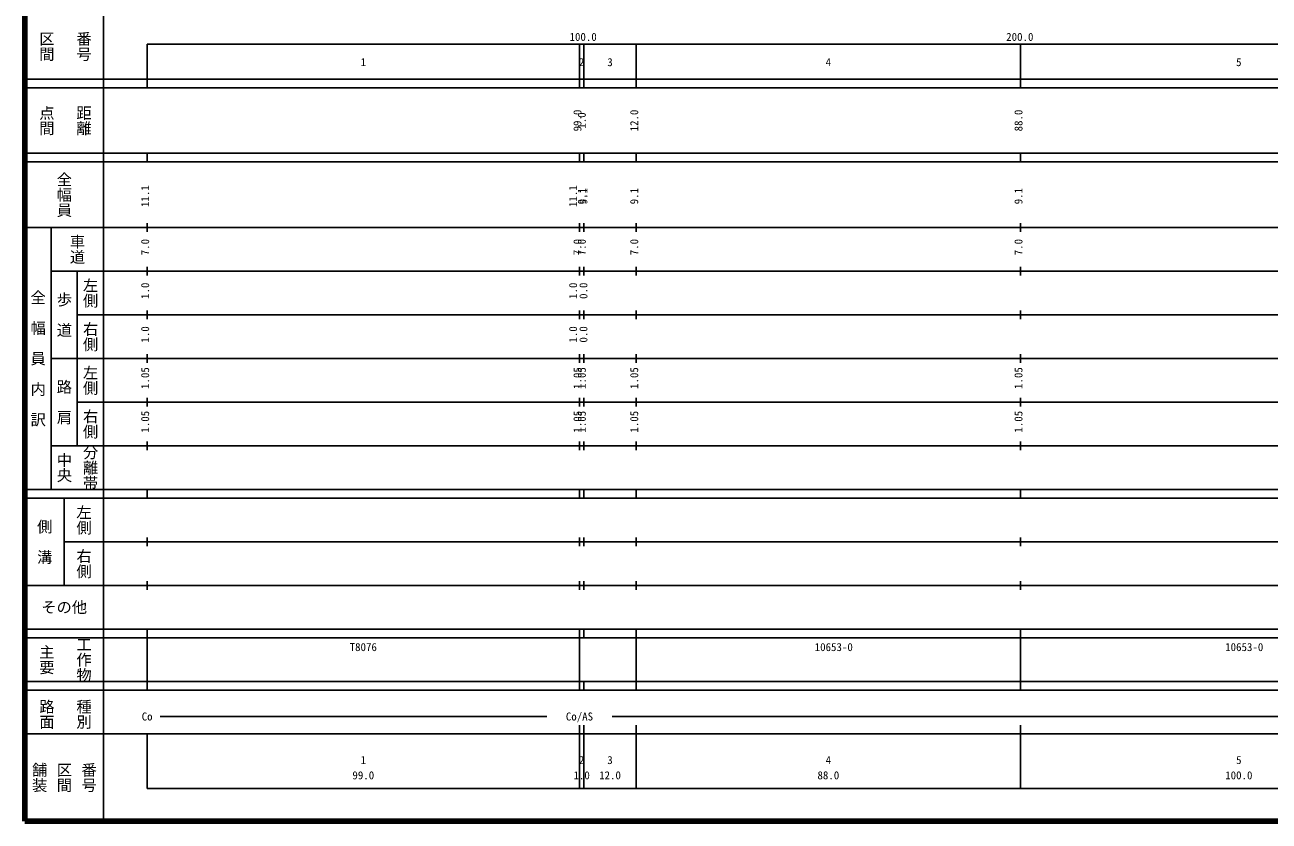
# Model space of a CAD drawing. Units: millimetres, scale not verified. Extents: x -376799949 to 680000, y -982173217 to 380000.
# Drawn here: x 40000 to 324937, y 20000 to 202409 of the extents above; entities that cross this region are included whole.
import ezdxf
from ezdxf.enums import TextEntityAlignment as Align

# ---------------------------------------------------------------- set-up
doc = ezdxf.new("R2010")
doc.units = ezdxf.units.MM
doc.header["$LTSCALE"] = 1000
doc.layers.add('M-TTL', color=2, linetype='Continuous', lineweight=140)
doc.layers.add('M-TTL-BAND', color=7, linetype='Continuous', lineweight=25)
doc.styles.add('@ＭＳ ゴシック', font='')
doc.styles.add('ＭＳ ゴシック', font='')
doc.styles.get('@ＭＳ ゴシック').set_extended_font_data('@MS Gothic')
doc.styles.get('ＭＳ ゴシック').set_extended_font_data('MS Gothic')

msp = doc.modelspace()

# ---------------------------------------------------------------- linework, layer by layer
at = {"layer": 'M-TTL'}
for p, q in [((40000, 380000), (40000, 20000)), ((40000, 20000), (680000, 20000))]:
    msp.add_line(p, q, dxfattribs=at)
at = {"layer": 'M-TTL-BAND'}
for p, q in [((58000, 370000), (58000, 20000)), ((68000, 198000), (579000, 198000)), ((68000, 198000), (68000, 188000)), ((167000, 188000), (167000, 198000)), ((168000, 188000), (168000, 198000)), ((180000, 188000), (180000, 198000)), ((268000, 188000), (268000, 198000)), ((40000, 190000), (579000, 190000)), ((40000, 188000), (579000, 188000)), ((40000, 173000), (579000, 173000)), ((40000, 171000), (579000, 171000)), ((68000, 171000), (68000, 173000)), ((167000, 171000), (167000, 173000)), ((168000, 171000), (168000, 173000)), ((180000, 171000), (180000, 173000)), ((268000, 171000), (268000, 173000)), ((68000, 155000), (68000, 157000)), ((167000, 155000), (167000, 157000)), ((168000, 155000), (168000, 157000)), ((180000, 155000), (180000, 157000)), ((268000, 155000), (268000, 157000)), ((40000, 156000), (579000, 156000)), ((46000, 96000), (46000, 156000)), ((46000, 146000), (579000, 146000)), ((52000, 146000), (52000, 106000)), ((68000, 145000), (68000, 147000)), ((167000, 145000), (167000, 147000)), ((168000, 145000), (168000, 147000)), ((180000, 145000), (180000, 147000)), ((268000, 145000), (268000, 147000)), ((68000, 135000), (68000, 137000)), ((167000, 135000), (167000, 137000)), ((168000, 135000), (168000, 137000)), ((180000, 135000), (180000, 137000)), ((268000, 135000), (268000, 137000)), ((52000, 136000), (579000, 136000)), ((46000, 126000), (579000, 126000)), ((68000, 125000), (68000, 127000)), ((167000, 125000), (167000, 127000)), ((168000, 125000), (168000, 127000)), ((180000, 125000), (180000, 127000)), ((268000, 125000), (268000, 127000)), ((68000, 115000), (68000, 117000)), ((167000, 115000), (167000, 117000)), ((168000, 115000), (168000, 117000)), ((180000, 115000), (180000, 117000)), ((268000, 115000), (268000, 117000)), ((52000, 116000), (579000, 116000)), ((46000, 106000), (579000, 106000)), ((68000, 105000), (68000, 107000)), ((167000, 105000), (167000, 107000)), ((168000, 105000), (168000, 107000)), ((180000, 105000), (180000, 107000)), ((268000, 105000), (268000, 107000)), ((40000, 96000), (579000, 96000)), ((68000, 94000), (68000, 96000)), ((167000, 94000), (167000, 96000)), ((168000, 94000), (168000, 96000)), ((180000, 94000), (180000, 96000)), ((268000, 94000), (268000, 96000)), ((40000, 94000), (579000, 94000)), ((49000, 94000), (49000, 74000)), ((49000, 84000), (579000, 84000)), ((68000, 83000), (68000, 85000)), ((167000, 83000), (167000, 85000)), ((168000, 83000), (168000, 85000)), ((180000, 83000), (180000, 85000)), ((268000, 83000), (268000, 85000)), ((68000, 73000), (68000, 75000)), ((167000, 73000), (167000, 75000)), ((168000, 73000), (168000, 75000)), ((180000, 73000), (180000, 75000)), ((268000, 73000), (268000, 75000)), ((40000, 74000), (579000, 74000)), ((40000, 64000), (579000, 64000)), ((68000, 62000), (68000, 64000)), ((167000, 62000), (167000, 64000)), ((168000, 62000), (168000, 64000)), ((180000, 62000), (180000, 64000)), ((268000, 62000), (268000, 64000)), ((40000, 62000), (579000, 62000)), ((68000, 52000), (68000, 62000)), ((167000, 52000), (167000, 62000)), ((180000, 52000), (180000, 62000)), ((268000, 52000), (268000, 62000)), ((268000, 52000), (268000, 62000)), ((40000, 52000), (579000, 52000)), ((68000, 50000), (68000, 52000)), ((167000, 50000), (167000, 52000)), ((168000, 50000), (168000, 52000)), ((180000, 50000), (180000, 52000)), ((268000, 50000), (268000, 52000)), ((40000, 50000), (579000, 50000)), ((71000, 44000), (159500, 44000)), ((174500, 44000), (565000, 44000)), ((40000, 40000), (579000, 40000)), ((68000, 40000), (68000, 27500)), ((167000, 27500), (167000, 42000)), ((168000, 27500), (168000, 42000)), ((180000, 27500), (180000, 42000)), ((268000, 27500), (268000, 42000)), ((68000, 27500), (579000, 27500))]:
    msp.add_line(p, q, dxfattribs=at)

# ---------------------------------------------------------------- texts
at = {"layer": 'M-TTL-BAND', "style": '@ＭＳ ゴシック'}
for s, p in [('区間', (45000, 197500)), ('番号', (53500, 197500)), ('点間', (45000, 180500)), ('距離', (53500, 180500)), ('全幅員', (49000, 163500)), ('車道', (52000, 151000)), ('左側', (55000, 141000)), ('全\u3000幅\u3000員\u3000内\u3000訳', (43000, 126000)), ('歩\u3000道', (49000, 136000)), ('右側', (55000, 131000)), ('左側', (55000, 121000)), ('路\u3000肩', (49000, 116000)), ('右側', (55000, 111000)), ('分離帯', (55000, 101000)), ('中央', (49000, 101000)), ('左側', (53500, 89000)), ('側\u3000溝', (44500, 84000)), ('右側', (53500, 79000)), ('主要', (45000, 57000)), ('工作物', (53500, 57000)), ('路面', (45000, 44500)), ('種別', (53500, 44500)), ('舗装', (43333, 30000)), ('区間', (49000, 30000)), ('番号', (54667, 30000))]:
    msp.add_text(s, height=2566, rotation=270, dxfattribs=at).set_placement(p, align=Align.MIDDLE_CENTER)
at = {"layer": 'M-TTL-BAND', "style": 'ＭＳ ゴシック'}
for s, p in [('100.0', (167844, 198195)), ('200.0', (267844, 198195)), ('1', (117500, 192405)), ('2', (167500, 192405)), ('3', (174000, 192405)), ('4', (224000, 192405)), ('5', (318000, 192405)), ('Co', (68000, 42500)), ('Co/AS', (167000, 42500)), ('1', (117500, 32523)), ('2', (167500, 32523)), ('3', (174000, 32523)), ('4', (224000, 32523)), ('5', (318000, 32523)), ('99.0', (117500, 29033)), ('1.0', (167500, 29033)), ('12.0', (174000, 29033)), ('88.0', (224000, 29033)), ('100.0', (318000, 29033))]:
    msp.add_text(s, height=1833, dxfattribs=at).set_placement(p, align=Align.BOTTOM_CENTER)
for s, p in [('99.0', (168000, 180500)), ('12.0', (181000, 180500)), ('88.0', (269000, 180500)), ('1.0', (169000, 180500)), ('11.1', (69000, 163174)), ('11.1', (167000, 163174)), ('9.1', (169000, 163174)), ('9.1', (169370, 163174)), ('9.1', (181000, 163174)), ('9.1', (269000, 163174)), ('7.0', (69000, 151500)), ('7.0', (168000, 151500)), ('7.0', (169000, 151500)), ('7.0', (181000, 151500)), ('7.0', (269000, 151500)), ('1.0', (69000, 141500)), ('1.0', (167000, 141500)), ('0.0', (169370, 141500)), ('1.0', (69000, 131500)), ('1.0', (167000, 131500)), ('0.0', (169370, 131500)), ('1.05', (69000, 121500)), ('1.05', (168000, 121500)), ('1.05', (169000, 121500)), ('1.05', (181000, 121500)), ('1.05', (269000, 121500)), ('1.05', (69000, 111500)), ('1.05', (168000, 111500)), ('1.05', (169000, 111500)), ('1.05', (181000, 111500)), ('1.05', (269000, 111500))]:
    msp.add_text(s, height=1833, rotation=90, dxfattribs=at).set_placement(p, align=Align.BOTTOM_CENTER)
msp.add_text('その他', height=2566, dxfattribs=at).set_placement((49000, 69000), align=Align.MIDDLE_CENTER)
for s, p in [('T8076', (114375, 58405)), ('10653-0', (220875, 58405)), ('10653-0', (314875, 58405))]:
    msp.add_text(s, height=1833, dxfattribs=at).set_placement(p, align=Align.BOTTOM_LEFT)

doc.saveas('drawing.dxf')
